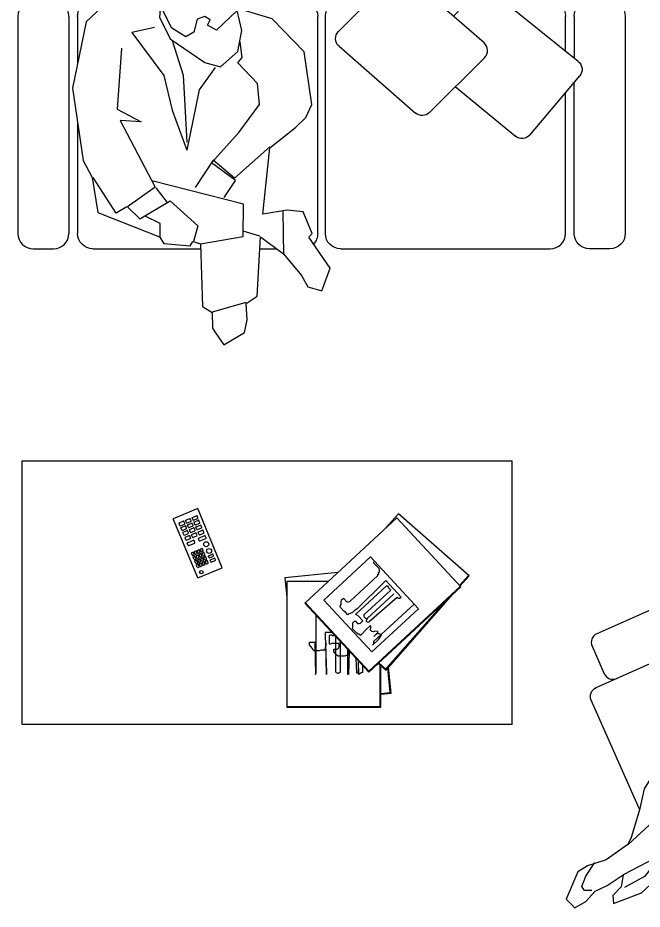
# Model space of a CAD drawing. Header units: millimetres. Extents: x 105 to 1807, y -268 to 915.
# Drawn here: x 991.284 to 992.774, y 435.963 to 438.091 of the extents above; entities that cross this region are included whole.
import ezdxf

# ---------------------------------------------------------------- set-up
doc = ezdxf.new("R2010")
doc.units = ezdxf.units.MM
doc.layers.add('AUXILIAR', color=3, linetype='Continuous')
doc.layers.add('MUEBLES', color=12, linetype='Continuous')

# ---------------------------------------------------------------- blocks, each defined once
blk = doc.blocks.new('mesa centyro')
at = {"layer": 'MUEBLES'}
for p, q in [((1169.8276, 526.5993), (1170.9976, 526.5993)), ((1169.8276, 526.5993), (1169.8276, 525.9693)), ((1170.9976, 526.5993), (1170.9976, 525.9693)), ((1170.366, 526.5576), (1170.1414, 526.5576)), ((1170.1414, 526.5576), (1170.1414, 526.4581)), ((1170.366, 526.5558), (1170.1432, 526.5558)), ((1170.1432, 526.5558), (1170.1432, 526.4565)), ((1170.3659, 526.2578), (1170.366, 526.5576)), ((1170.1414, 526.5266), (1170.1168, 526.5241)), ((1170.1168, 526.5241), (1170.1231, 526.4624)), ((1170.1414, 526.5248), (1170.1187, 526.5224)), ((1170.1187, 526.5224), (1170.1247, 526.4643)), ((1170.1703, 526.4738), (1169.9503, 526.2702)), ((1170.1702, 526.4713), (1169.9515, 526.2688)), ((1170.3215, 526.3078), (1170.1702, 526.4713)), ((1170.3228, 526.309), (1170.1703, 526.4738)), ((1170.185, 526.4579), (1170.1853, 526.4749)), ((1170.1853, 526.4749), (1170.1897, 526.4763)), ((1170.1897, 526.4763), (1170.194, 526.4792)), ((1170.194, 526.4792), (1170.1947, 526.4475)), ((1170.1955, 526.4466), (1170.1955, 526.4763)), ((1170.1955, 526.4763), (1170.1984, 526.4763)), ((1170.1984, 526.4763), (1170.2004, 526.4412)), ((1170.2166, 526.4238), (1170.2187, 526.4792)), ((1170.2187, 526.4792), (1170.2202, 526.4792)), ((1170.2202, 526.4792), (1170.2202, 526.4199)), ((1170.239, 526.4749), (1170.2376, 526.4734)), ((1170.2376, 526.4734), (1170.2376, 526.4011)), ((1170.2405, 526.4749), (1170.239, 526.4749)), ((1170.2434, 526.4763), (1170.2405, 526.4749)), ((1170.2448, 526.4763), (1170.2434, 526.4763)), ((1170.2477, 526.4749), (1170.2448, 526.4763)), ((1170.2492, 526.4734), (1170.2477, 526.4749)), ((1170.2492, 526.3863), (1170.2492, 526.4734)), ((1170.271, 526.4749), (1170.271, 526.4792)), ((1170.271, 526.4792), (1170.2724, 526.4042)), ((1170.2738, 526.3862), (1170.271, 526.4749)), ((1170.2971, 526.4792), (1170.2956, 526.4749)), ((1170.2956, 526.4749), (1170.2956, 526.3384)), ((1170.2985, 526.4013), (1170.2971, 526.4792)), ((1170.1289, 526.4691), (1169.9691, 526.2875)), ((1170.1291, 526.4666), (1169.982, 526.2995)), ((1170.1475, 526.4527), (1170.1289, 526.4691)), ((1170.1462, 526.4515), (1170.1291, 526.4666)), ((1170.2187, 526.4288), (1170.2187, 526.4332)), ((1170.2187, 526.4332), (1170.2202, 526.4332)), ((1170.2195, 526.4206), (1170.2187, 526.4288)), ((1170.2202, 526.4332), (1170.2289, 526.4361)), ((1170.2289, 526.4361), (1170.2434, 526.4361)), ((1170.2434, 526.4361), (1170.2463, 526.4332)), ((1170.2463, 526.4332), (1170.2492, 526.4303)), ((1170.2492, 526.4303), (1170.2521, 526.4274)), ((1170.163, 526.4257), (1170.0515, 526.3225)), ((1170.1609, 526.4092), (1170.146, 526.3954)), ((1170.1587, 526.4051), (1170.1598, 526.4082)), ((1170.1598, 526.4082), (1170.1609, 526.4092)), ((1170.2775, 526.3021), (1170.163, 526.4257)), ((1170.2419, 526.4158), (1170.2405, 526.4129)), ((1170.2405, 526.4129), (1170.2405, 526.4057)), ((1170.2448, 526.4187), (1170.2419, 526.4158)), ((1170.2535, 526.4187), (1170.2448, 526.4187)), ((1170.2521, 526.4274), (1170.2535, 526.4245)), ((1170.2535, 526.4245), (1170.2535, 526.4187)), ((1170.2579, 526.4057), (1170.2623, 526.4071)), ((1170.2623, 526.4071), (1170.2637, 526.4071)), ((1170.2637, 526.4071), (1170.2637, 526.3862)), ((1170.2724, 526.41), (1170.2739, 526.4158)), ((1170.2724, 526.4042), (1170.2724, 526.41)), ((1170.2739, 526.4158), (1170.2753, 526.4187)), ((1170.2753, 526.4187), (1170.2753, 526.4216)), ((1170.2753, 526.4216), (1170.284, 526.4216)), ((1170.284, 526.4216), (1170.2884, 526.423)), ((1170.2884, 526.423), (1170.3, 526.423)), ((1170.3, 526.423), (1170.3029, 526.4216)), ((1170.3029, 526.4216), (1170.3043, 526.4172)), ((1170.3043, 526.4172), (1170.3087, 526.4129)), ((1170.3087, 526.4129), (1170.3116, 526.4085)), ((1170.3116, 526.4085), (1170.3116, 526.4027)), ((1170.0617, 526.3114), (1170.1585, 526.401)), ((1170.1427, 526.3904), (1170.1394, 526.3854)), ((1170.146, 526.3954), (1170.1427, 526.3904)), ((1170.158, 526.3887), (1170.1474, 526.3789)), ((1170.1538, 526.3848), (1170.158, 526.3887)), ((1170.1585, 526.401), (1170.1587, 526.4051)), ((1170.1866, 526.3835), (1170.1898, 526.3865)), ((1170.1898, 526.3865), (1170.1907, 526.3854)), ((1170.2405, 526.4057), (1170.2579, 526.4057)), ((1170.2564, 526.3863), (1170.2492, 526.3863)), ((1170.2593, 526.3848), (1170.2564, 526.3863)), ((1170.2637, 526.3862), (1170.2622, 526.3848)), ((1170.2738, 526.379), (1170.2738, 526.3862)), ((1170.3116, 526.4027), (1170.2985, 526.4027)), ((1170.2985, 526.4027), (1170.2985, 526.4013)), ((1170.1394, 526.3854), (1170.1434, 526.3831)), ((1170.1434, 526.3831), (1170.1485, 526.3819)), ((1170.1474, 526.3789), (1170.1494, 526.3768)), ((1170.1485, 526.3819), (1170.1538, 526.3848)), ((1170.1494, 526.3768), (1170.1555, 526.3765)), ((1170.1555, 526.3765), (1170.1586, 526.3774)), ((1170.1586, 526.3774), (1170.1627, 526.3773)), ((1170.1627, 526.3773), (1170.1667, 526.373)), ((1170.1654, 526.3679), (1170.1653, 526.3638)), ((1170.1655, 526.37), (1170.1654, 526.3679)), ((1170.1667, 526.373), (1170.1655, 526.37)), ((1170.1663, 526.3628), (1170.1769, 526.3726)), ((1170.1769, 526.3726), (1170.1866, 526.3835)), ((1170.1907, 526.3854), (1170.1988, 526.381)), ((1170.1988, 526.381), (1170.2086, 526.3703)), ((1170.2085, 526.3662), (1170.2083, 526.3621)), ((1170.2086, 526.3703), (1170.2085, 526.3662)), ((1170.258, 526.379), (1170.2738, 526.379)), ((1170.2622, 526.3848), (1170.2593, 526.3848)), ((1170.169, 526.3534), (1170.102, 526.2953)), ((1170.1739, 526.346), (1170.1099, 526.2868)), ((1170.1099, 526.2868), (1170.1739, 526.346)), ((1170.1653, 526.3638), (1170.1663, 526.3628)), ((1170.1701, 526.3544), (1170.169, 526.3534)), ((1170.1742, 526.3542), (1170.1701, 526.3544)), ((1170.1739, 526.346), (1170.1761, 526.3501)), ((1170.1759, 526.346), (1170.1739, 526.346)), ((1170.1761, 526.3521), (1170.1742, 526.3542)), ((1170.1769, 526.3449), (1170.1759, 526.346)), ((1170.1761, 526.3501), (1170.1761, 526.3521)), ((1170.1799, 526.3437), (1170.1769, 526.3449)), ((1170.1809, 526.3427), (1170.1799, 526.3437)), ((1170.1897, 526.3567), (1170.1843, 526.3518)), ((1170.1843, 526.3518), (1170.1962, 526.339)), ((1170.1928, 526.3576), (1170.1897, 526.3567)), ((1170.1969, 526.3575), (1170.1928, 526.3576)), ((1170.2028, 526.3511), (1170.1969, 526.3575)), ((1170.207, 526.355), (1170.2028, 526.3511)), ((1170.2082, 526.358), (1170.207, 526.355)), ((1170.2083, 526.3621), (1170.2082, 526.358)), ((1170.0515, 526.3225), (1170.1659, 526.1989)), ((1170.1178, 526.2783), (1170.1817, 526.3375)), ((1170.2012, 526.3357), (1170.1276, 526.2677)), ((1170.1345, 526.2602), (1170.1976, 526.3225)), ((1170.1818, 526.3396), (1170.1809, 526.3427)), ((1170.1817, 526.3375), (1170.1818, 526.3396)), ((1170.1962, 526.339), (1170.2002, 526.3368)), ((1170.1976, 526.3225), (1170.2008, 526.3255)), ((1170.2002, 526.3368), (1170.2012, 526.3357)), ((1170.2008, 526.3255), (1170.205, 526.3274)), ((1170.205, 526.3274), (1170.2092, 526.3313)), ((1170.2092, 526.3313), (1170.2144, 526.3342)), ((1170.2144, 526.3342), (1170.2176, 526.3351)), ((1170.2176, 526.3351), (1170.2197, 526.3371)), ((1170.2197, 526.3371), (1170.2256, 526.3307)), ((1170.2256, 526.3307), (1170.2296, 526.3285)), ((1170.2296, 526.3285), (1170.2375, 526.3199)), ((1170.1029, 526.1054), (1170.3228, 526.309)), ((1170.2143, 526.3044), (1170.1483, 526.2433)), ((1170.1659, 526.1989), (1170.2775, 526.3021)), ((1170.2185, 526.3063), (1170.2143, 526.3044)), ((1170.2206, 526.3062), (1170.2185, 526.3063)), ((1170.2216, 526.3072), (1170.2206, 526.3062)), ((1170.2305, 526.2976), (1170.2216, 526.3072)), ((1170.2348, 526.3016), (1170.2305, 526.2976)), ((1170.236, 526.3067), (1170.2348, 526.3016)), ((1170.2362, 526.3128), (1170.236, 526.3067)), ((1170.2384, 526.3168), (1170.2362, 526.3128)), ((1170.2375, 526.3199), (1170.2384, 526.3168)), ((1170.0959, 526.2976), (1170.0927, 526.2947)), ((1170.0927, 526.2947), (1170.1292, 526.2553)), ((1170.098, 526.2976), (1170.0959, 526.2976)), ((1170.1, 526.2975), (1170.098, 526.2976)), ((1170.102, 526.2953), (1170.1, 526.2975)), ((1170.3707, 526.2487), (1170.366, 526.2948)), ((1169.9521, 526.2682), (1169.9308, 526.2441)), ((1169.9533, 526.2669), (1169.9322, 526.2429)), ((1169.9503, 526.2702), (1170.1029, 526.1054)), ((1170.1227, 526.273), (1170.1178, 526.2783)), ((1170.1236, 526.2699), (1170.1227, 526.273)), ((1170.1256, 526.2677), (1170.1236, 526.2699)), ((1170.1276, 526.2677), (1170.1256, 526.2677)), ((1170.1292, 526.2553), (1170.1345, 526.2602)), ((1170.2676, 526.2578), (1170.3659, 526.2578)), ((1169.9308, 526.2441), (1170.0994, 526.0957)), ((1170.1482, 526.2412), (1170.146, 526.2392)), ((1170.146, 526.2392), (1170.147, 526.2382)), ((1170.147, 526.2382), (1170.147, 526.2361)), ((1170.1483, 526.2433), (1170.1482, 526.2412)), ((1170.2437, 526.2357), (1170.3707, 526.2487)), ((1170.5779, 526.249), (1170.5197, 526.2249)), ((1170.5779, 526.249), (1170.6365, 526.1077)), ((1170.1448, 526.2341), (1170.1447, 526.2321)), ((1170.1447, 526.2321), (1170.1447, 526.23)), ((1170.1447, 526.23), (1170.1456, 526.2269)), ((1170.147, 526.2361), (1170.1448, 526.2341)), ((1170.1456, 526.2269), (1170.1584, 526.2131)), ((1170.5197, 526.2249), (1170.5782, 526.0836)), ((1170.5567, 526.2156), (1170.5536, 526.2144)), ((1170.5602, 526.2161), (1170.5624, 526.211)), ((1170.5638, 526.2186), (1170.5607, 526.2173)), ((1170.565, 526.2181), (1170.5671, 526.2129)), ((1170.5673, 526.2191), (1170.5695, 526.2139)), ((1170.5709, 526.2215), (1170.5678, 526.2203)), ((1170.5721, 526.221), (1170.5742, 526.2159)), ((1170.5745, 526.222), (1170.5766, 526.2169)), ((1170.578, 526.2245), (1170.5749, 526.2232)), ((1170.5808, 526.2177), (1170.5778, 526.2164)), ((1170.5792, 526.224), (1170.5813, 526.2188)), ((1170.1573, 526.2101), (1170.1566, 526.209)), ((1170.1584, 526.2131), (1170.1573, 526.2101)), ((1170.5362, 526.2062), (1170.5376, 526.2027)), ((1170.5459, 526.2112), (1170.5366, 526.2073)), ((1170.5481, 526.206), (1170.5388, 526.2022)), ((1170.5403, 526.1963), (1170.5417, 526.1927)), ((1170.55, 526.2013), (1170.5407, 526.1974)), ((1170.5522, 526.1961), (1170.5429, 526.1923)), ((1170.5471, 526.2107), (1170.5486, 526.2072)), ((1170.5512, 526.2008), (1170.5527, 526.1973)), ((1170.5531, 526.2132), (1170.5553, 526.208)), ((1170.5595, 526.2088), (1170.5564, 526.2076)), ((1170.5571, 526.2036), (1170.5592, 526.1985)), ((1170.5606, 526.2061), (1170.5576, 526.2048)), ((1170.5578, 526.2151), (1170.56, 526.21)), ((1170.5634, 526.1993), (1170.5604, 526.198)), ((1170.561, 526.1941), (1170.5632, 526.189)), ((1170.5646, 526.1965), (1170.5615, 526.1953)), ((1170.5618, 526.2056), (1170.5639, 526.2005)), ((1170.5666, 526.2118), (1170.5635, 526.2105)), ((1170.5642, 526.2066), (1170.5663, 526.2014)), ((1170.5677, 526.209), (1170.5647, 526.2078)), ((1170.5658, 526.1961), (1170.5679, 526.1909)), ((1170.5706, 526.2022), (1170.5675, 526.201)), ((1170.5681, 526.1971), (1170.5703, 526.1919)), ((1170.5717, 526.1995), (1170.5686, 526.1982)), ((1170.5689, 526.2085), (1170.571, 526.2034)), ((1170.5737, 526.2147), (1170.5707, 526.2134)), ((1170.5713, 526.2095), (1170.5734, 526.2044)), ((1170.5748, 526.212), (1170.5718, 526.2107)), ((1170.5729, 526.199), (1170.575, 526.1939)), ((1170.5777, 526.2052), (1170.5746, 526.2039)), ((1170.5752, 526.2), (1170.5774, 526.1949)), ((1170.5788, 526.2024), (1170.5757, 526.2012)), ((1170.576, 526.2115), (1170.5781, 526.2063)), ((1170.5784, 526.2125), (1170.5805, 526.2073)), ((1170.5816, 526.1956), (1170.5786, 526.1944)), ((1170.5819, 526.2149), (1170.5789, 526.2137)), ((1170.58, 526.2019), (1170.5821, 526.1968)), ((1170.5848, 526.2081), (1170.5817, 526.2068)), ((1170.5824, 526.2029), (1170.5845, 526.1978)), ((1170.5859, 526.2054), (1170.5828, 526.2041)), ((1170.5831, 526.2144), (1170.5853, 526.2093)), ((1170.5887, 526.1986), (1170.5857, 526.1973)), ((1170.59, 526.1956), (1170.5869, 526.1943)), ((1170.5871, 526.2049), (1170.5892, 526.1998)), ((1170.5911, 526.1951), (1170.5933, 526.1899)), ((1170.5674, 526.1897), (1170.5643, 526.1885)), ((1170.5651, 526.1843), (1170.5672, 526.1791)), ((1170.5686, 526.1867), (1170.5656, 526.1855)), ((1170.5715, 526.1799), (1170.5684, 526.1787)), ((1170.5698, 526.1862), (1170.572, 526.1811)), ((1170.5745, 526.1927), (1170.5714, 526.1914)), ((1170.5722, 526.1872), (1170.5743, 526.1821)), ((1170.5758, 526.1897), (1170.5727, 526.1884)), ((1170.5786, 526.1829), (1170.5755, 526.1816)), ((1170.5769, 526.1892), (1170.5791, 526.184)), ((1170.5793, 526.1902), (1170.5814, 526.185)), ((1170.5829, 526.1926), (1170.5798, 526.1913)), ((1170.5857, 526.1858), (1170.5826, 526.1845)), ((1170.584, 526.1921), (1170.5862, 526.187)), ((1170.5864, 526.1931), (1170.5886, 526.188)), ((1170.5928, 526.1887), (1170.5897, 526.1875)), ((1170.5581, 526.1535), (1170.5602, 526.1483)), ((1170.5735, 526.1608), (1170.5586, 526.1546)), ((1170.5763, 526.154), (1170.5614, 526.1478)), ((1170.5747, 526.1603), (1170.5768, 526.1552)), ((1170.5896, 526.1525), (1170.5801, 526.1485)), ((1170.585, 526.1646), (1170.5871, 526.1595)), ((1170.5998, 526.1717), (1170.5855, 526.1658)), ((1170.6027, 526.1649), (1170.5883, 526.159)), ((1170.5908, 526.152), (1170.5929, 526.1469)), ((1170.5951, 526.1538), (1170.5972, 526.1486)), ((1170.6051, 526.1589), (1170.5956, 526.155)), ((1170.608, 526.1521), (1170.5984, 526.1481)), ((1170.601, 526.1713), (1170.6031, 526.1661)), ((1170.6063, 526.1584), (1170.6085, 526.1533)), ((1170.0994, 526.0957), (1170.13, 526.1305)), ((1170.5634, 526.1406), (1170.5655, 526.1355)), ((1170.574, 526.146), (1170.5639, 526.1418)), ((1170.5768, 526.1392), (1170.5667, 526.135)), ((1170.5791, 526.1337), (1170.569, 526.1295)), ((1170.5752, 526.1455), (1170.5773, 526.1404)), ((1170.5796, 526.1473), (1170.5817, 526.1422)), ((1170.5803, 526.1332), (1170.5824, 526.1281)), ((1170.5924, 526.1457), (1170.5829, 526.1417)), ((1170.5847, 526.135), (1170.5868, 526.1299)), ((1170.5947, 526.1402), (1170.5852, 526.1362)), ((1170.5975, 526.1334), (1170.588, 526.1294)), ((1170.5959, 526.1397), (1170.598, 526.1345)), ((1170.6002, 526.1415), (1170.6023, 526.1363)), ((1170.6102, 526.1466), (1170.6007, 526.1427)), ((1170.6131, 526.1398), (1170.6035, 526.1358)), ((1170.6049, 526.1302), (1170.607, 526.1251)), ((1170.6149, 526.1354), (1170.6053, 526.1314)), ((1170.6114, 526.1461), (1170.6135, 526.141)), ((1170.6161, 526.1349), (1170.6182, 526.1298)), ((1170.5685, 526.1283), (1170.5706, 526.1232)), ((1170.5819, 526.1269), (1170.5718, 526.1227)), ((1170.5731, 526.1171), (1170.5753, 526.112)), ((1170.5837, 526.1225), (1170.5736, 526.1183)), ((1170.5866, 526.1157), (1170.5764, 526.1115)), ((1170.5883, 526.1115), (1170.5782, 526.1073)), ((1170.5849, 526.122), (1170.587, 526.1168)), ((1170.5893, 526.1238), (1170.5915, 526.1187)), ((1170.5895, 526.111), (1170.5916, 526.1059)), ((1170.5994, 526.129), (1170.5898, 526.125)), ((1170.6022, 526.1221), (1170.5926, 526.1182)), ((1170.5939, 526.1128), (1170.596, 526.1077)), ((1170.6039, 526.118), (1170.5944, 526.114)), ((1170.6067, 526.1112), (1170.5972, 526.1072)), ((1170.6005, 526.1285), (1170.6027, 526.1233)), ((1170.6051, 526.1175), (1170.6072, 526.1123)), ((1170.6177, 526.1286), (1170.6082, 526.1246)), ((1170.6094, 526.1193), (1170.6115, 526.1141)), ((1170.6194, 526.1244), (1170.6099, 526.1204)), ((1170.6223, 526.1176), (1170.6127, 526.1136)), ((1170.6206, 526.1239), (1170.6228, 526.1188)), ((1170.5777, 526.1061), (1170.5798, 526.101)), ((1170.5782, 526.0836), (1170.6365, 526.1077)), ((1170.5911, 526.1047), (1170.581, 526.1005)), ((1170.9976, 525.9693), (1169.8276, 525.9693))]:
    blk.add_line(p, q, dxfattribs=at)
for centre, radius in [((1170.5698, 526.2351), 0.00416), ((1170.5511, 526.1847), 0.00598), ((1170.5578, 526.1685), 0.00598)]:
    blk.add_circle(centre, radius, dxfattribs=at)
for centre, start, end in [((1170.557, 526.2148), 22.4999, 112.4999), ((1170.5611, 526.2165), 112.4999, 202.4999), ((1170.5641, 526.2177), 22.4999, 112.4999), ((1170.5682, 526.2194), 112.4999, 202.4999), ((1170.5712, 526.2207), 22.4999, 112.4999), ((1170.5734, 526.2155), 292.4999, 22.4999), ((1170.5753, 526.2224), 112.4999, 202.4999), ((1170.5774, 526.2172), 202.4999, 292.4999), ((1170.5783, 526.2236), 22.4999, 112.4999), ((1170.5805, 526.2185), 292.4999, 22.4999), ((1170.537, 526.2065), 112.4999, 202.4999), ((1170.5384, 526.203), 202.4999, 292.4999), ((1170.5411, 526.1966), 112.4999, 202.4999), ((1170.5463, 526.2103), 22.4999, 112.4999), ((1170.5477, 526.2068), 292.4999, 22.4999), ((1170.5504, 526.2004), 22.4999, 112.4999), ((1170.5518, 526.1969), 292.4999, 22.4999), ((1170.554, 526.2135), 112.4999, 202.4999), ((1170.5561, 526.2084), 202.4999, 292.4999), ((1170.5579, 526.204), 112.4999, 202.4999), ((1170.56, 526.1988), 202.4999, 292.4999), ((1170.5591, 526.2097), 292.4999, 22.4999), ((1170.561, 526.2053), 22.4999, 112.4999), ((1170.5619, 526.1945), 112.4999, 202.4999), ((1170.5632, 526.2113), 202.4999, 292.4999), ((1170.5631, 526.2001), 292.4999, 22.4999), ((1170.565, 526.2069), 112.4999, 202.4999), ((1170.5649, 526.1957), 22.4999, 112.4999), ((1170.5672, 526.2018), 202.4999, 292.4999), ((1170.5663, 526.2126), 292.4999, 22.4999), ((1170.5681, 526.2082), 22.4999, 112.4999), ((1170.569, 526.1974), 112.4999, 202.4999), ((1170.5703, 526.2143), 202.4999, 292.4999), ((1170.5702, 526.2031), 292.4999, 22.4999), ((1170.5721, 526.2099), 112.4999, 202.4999), ((1170.572, 526.1987), 22.4999, 112.4999), ((1170.5743, 526.2047), 202.4999, 292.4999), ((1170.5752, 526.2111), 22.4999, 112.4999), ((1170.5761, 526.2003), 112.4999, 202.4999), ((1170.5782, 526.1952), 202.4999, 292.4999), ((1170.5773, 526.206), 292.4999, 22.4999), ((1170.5792, 526.2128), 112.4999, 202.4999), ((1170.5791, 526.2016), 22.4999, 112.4999), ((1170.5814, 526.2077), 202.4999, 292.4999), ((1170.5813, 526.1965), 292.4999, 22.4999), ((1170.5823, 526.2141), 22.4999, 112.4999), ((1170.5832, 526.2033), 112.4999, 202.4999), ((1170.5853, 526.1981), 202.4999, 292.4999), ((1170.5844, 526.2089), 292.4999, 22.4999), ((1170.5862, 526.2045), 22.4999, 112.4999), ((1170.5873, 526.1935), 112.4999, 202.4999), ((1170.5884, 526.1994), 292.4999, 22.4999), ((1170.5903, 526.1947), 22.4999, 112.4999), ((1170.5425, 526.1931), 202.4999, 292.4999), ((1170.564, 526.1893), 202.4999, 292.4999), ((1170.5659, 526.1846), 112.4999, 202.4999), ((1170.5681, 526.1795), 202.4999, 292.4999), ((1170.5671, 526.1906), 292.4999, 22.4999), ((1170.569, 526.1859), 22.4999, 112.4999), ((1170.5711, 526.1923), 202.4999, 292.4999), ((1170.5711, 526.1807), 292.4999, 22.4999), ((1170.573, 526.1876), 112.4999, 202.4999), ((1170.5752, 526.1824), 202.4999, 292.4999), ((1170.5742, 526.1935), 292.4999, 22.4999), ((1170.5761, 526.1888), 22.4999, 112.4999), ((1170.5782, 526.1837), 292.4999, 22.4999), ((1170.5802, 526.1905), 112.4999, 202.4999), ((1170.5823, 526.1854), 202.4999, 292.4999), ((1170.5832, 526.1918), 22.4999, 112.4999), ((1170.5853, 526.1866), 292.4999, 22.4999), ((1170.5894, 526.1883), 202.4999, 292.4999), ((1170.5924, 526.1896), 292.4999, 22.4999), ((1170.5589, 526.1538), 112.4999, 202.4999), ((1170.5738, 526.16), 22.4999, 112.4999), ((1170.576, 526.1549), 292.4999, 22.4999), ((1170.5858, 526.165), 112.4999, 202.4999), ((1170.5879, 526.1598), 202.4999, 292.4999), ((1170.59, 526.1516), 22.4999, 112.4999), ((1170.5959, 526.1541), 112.4999, 202.4999), ((1170.6002, 526.1709), 22.4999, 112.4999), ((1170.6023, 526.1658), 292.4999, 22.4999), ((1170.6055, 526.1581), 22.4999, 112.4999), ((1170.6076, 526.1529), 292.4999, 22.4999), ((1170.561, 526.1487), 202.4999, 292.4999), ((1170.5642, 526.141), 112.4999, 202.4999), ((1170.5663, 526.1358), 202.4999, 292.4999), ((1170.5743, 526.1452), 22.4999, 112.4999), ((1170.5765, 526.14), 292.4999, 22.4999), ((1170.5794, 526.1329), 22.4999, 112.4999), ((1170.5804, 526.1477), 112.4999, 202.4999), ((1170.5825, 526.1425), 202.4999, 292.4999), ((1170.5855, 526.1354), 112.4999, 202.4999), ((1170.5921, 526.1465), 292.4999, 22.4999), ((1170.5951, 526.1393), 22.4999, 112.4999), ((1170.5981, 526.149), 202.4999, 292.4999), ((1170.5972, 526.1342), 292.4999, 22.4999), ((1170.601, 526.1418), 112.4999, 202.4999), ((1170.6032, 526.1367), 202.4999, 292.4999), ((1170.6057, 526.1306), 112.4999, 202.4999), ((1170.6106, 526.1458), 22.4999, 112.4999), ((1170.6127, 526.1406), 292.4999, 22.4999), ((1170.6152, 526.1345), 22.4999, 112.4999), ((1170.5693, 526.1287), 112.4999, 202.4999), ((1170.5714, 526.1235), 202.4999, 292.4999), ((1170.574, 526.1175), 112.4999, 202.4999), ((1170.5761, 526.1123), 202.4999, 292.4999), ((1170.5816, 526.1277), 292.4999, 22.4999), ((1170.5841, 526.1216), 22.4999, 112.4999), ((1170.5862, 526.1165), 292.4999, 22.4999), ((1170.5876, 526.1302), 202.4999, 292.4999), ((1170.5886, 526.1107), 22.4999, 112.4999), ((1170.5902, 526.1242), 112.4999, 202.4999), ((1170.5923, 526.119), 202.4999, 292.4999), ((1170.5947, 526.1132), 112.4999, 202.4999), ((1170.5997, 526.1281), 22.4999, 112.4999), ((1170.6018, 526.123), 292.4999, 22.4999), ((1170.6043, 526.1171), 22.4999, 112.4999), ((1170.6064, 526.112), 292.4999, 22.4999), ((1170.6078, 526.1255), 202.4999, 292.4999), ((1170.6102, 526.1196), 112.4999, 202.4999), ((1170.6124, 526.1145), 202.4999, 292.4999), ((1170.6174, 526.1294), 292.4999, 22.4999), ((1170.6198, 526.1236), 22.4999, 112.4999), ((1170.6219, 526.1184), 292.4999, 22.4999), ((1170.5785, 526.1065), 112.4999, 202.4999), ((1170.5806, 526.1013), 202.4999, 292.4999), ((1170.5908, 526.1055), 292.4999, 22.4999), ((1170.5968, 526.108), 202.4999, 292.4999)]:
    blk.add_arc(centre, 0.0009, start, end, dxfattribs=at)
blk = doc.blocks.new('SOFA CON HOMBRE')
at = {"layer": 'AUXILIAR'}
for p, q in [((173.6173, 137.5015), (173.445, 137.4759)), ((173.7759, 137.4686), (173.6173, 137.5015)), ((173.445, 137.4759), (173.4037, 137.4545)), ((173.3193, 137.3969), (173.4038, 137.4524)), ((173.4037, 137.4545), (173.3207, 137.4407)), ((173.8246, 137.4173), (173.7759, 137.4686)), ((173.3207, 137.4407), (173.2627, 137.294)), ((173.3343, 137.3722), (173.3193, 137.3969)), ((173.54, 137.3879), (173.3811, 137.3042)), ((173.567, 137.3946), (173.5366, 137.3379)), ((173.5366, 137.3379), (173.54, 137.3879)), ((173.7128, 137.3844), (173.567, 137.3946)), ((173.3343, 137.3701), (173.3056, 137.3405)), ((173.3811, 137.3042), (173.3343, 137.3701)), ((173.7506, 137.36), (173.6478, 137.2834)), ((173.7618, 137.306), (173.7506, 137.36)), ((173.2939, 137.2924), (173.3121, 137.3281)), ((173.3056, 137.3405), (173.3484, 137.2683)), ((173.3407, 137.0933), (173.3959, 137.312)), ((173.3441, 137.2745), (173.3791, 137.3021)), ((173.2462, 137.2833), (173.241, 137.2208)), ((173.2627, 137.294), (173.2462, 137.2833)), ((173.2606, 137.2919), (173.2939, 137.2924)), ((173.6478, 137.2834), (173.5649, 137.2634)), ((173.787, 137.2939), (173.7354, 137.2681)), ((173.7604, 137.2643), (173.7976, 137.2837)), ((173.8245, 137.2903), (173.787, 137.2939)), ((173.7976, 137.2837), (173.8245, 137.2903)), ((173.8811, 137.2662), (173.8349, 137.2884)), ((173.3484, 137.2683), (173.2884, 137.2023)), ((173.5649, 137.2634), (173.4697, 137.2285)), ((173.7313, 137.2639), (173.6485, 137.2376)), ((173.7354, 137.2681), (173.6784, 137.186)), ((173.7401, 137.2307), (173.7604, 137.2643)), ((173.9214, 137.2169), (173.8811, 137.2662)), ((173.6485, 137.2376), (173.4884, 137.2288)), ((173.241, 137.2208), (173.2514, 137.2147)), ((173.2514, 137.2147), (173.2455, 137.1959)), ((173.6137, 137.1996), (173.4697, 137.2285)), ((173.7508, 137.2121), (173.7401, 137.2307)), ((173.9036, 137.1542), (173.9214, 137.2169)), ((173.2455, 137.1959), (173.0958, 137.1914)), ((173.2455, 137.1959), (173.2632, 137.0941)), ((173.2884, 137.2023), (173.2515, 137.2126)), ((173.4457, 137.1657), (173.3805, 137.2084)), ((173.6663, 137.1608), (173.6137, 137.1996)), ((173.7822, 137.2043), (173.7508, 137.2121)), ((173.7887, 137.1857), (173.7822, 137.2043)), ((173.0958, 137.1914), (173.0816, 137.1683)), ((173.6784, 137.186), (173.6686, 137.1484)), ((173.7558, 137.1581), (173.768, 137.1791)), ((173.768, 137.1791), (173.7806, 137.173)), ((173.7806, 137.173), (173.7887, 137.1857)), ((173.0333, 137.1605), (173.0046, 137.1407)), ((173.0441, 137.1677), (173.0333, 137.1605)), ((173.0816, 137.1683), (173.0441, 137.1677)), ((173.1057, 137.0875), (173.0815, 137.1704)), ((173.3966, 137.1129), (173.4394, 137.1698)), ((173.4028, 137.1151), (173.4457, 137.1657)), ((173.4394, 137.1698), (173.5112, 137.1043)), ((173.8024, 137.1088), (173.7558, 137.1581)), ((173.8606, 137.1098), (173.9036, 137.1542)), ((173.0046, 137.1407), (173.0344, 137.0909)), ((173.3567, 137.1393), (173.3966, 137.1129)), ((173.6686, 137.1484), (173.7046, 137.1073)), ((173.477, 137.0309), (173.4028, 137.1151)), ((173.7547, 137.0977), (173.8024, 137.1088)), ((173.8066, 137.1047), (173.8606, 137.1098)), ((173.0344, 137.0909), (173.0642, 137.0847)), ((173.0642, 137.0847), (173.1036, 137.0874)), ((173.1036, 137.0874), (173.1207, 137.0606)), ((173.2632, 137.0941), (173.3407, 137.0933)), ((173.2644, 137.0546), (173.2762, 137.0943)), ((173.5112, 137.1043), (173.5785, 137.0554)), ((173.6284, 137.0603), (173.6776, 137.1069)), ((173.6776, 137.1069), (173.6902, 137.0967)), ((173.6902, 137.0967), (173.7276, 137.1014)), ((173.7046, 137.1073), (173.7547, 137.0977)), ((173.7829, 137.0253), (173.8066, 137.1047)), ((173.1207, 137.0606), (173.2623, 137.0525)), ((173.2623, 137.0525), (173.2216, 136.9977)), ((173.3165, 137.0471), (173.4749, 137.0308)), ((173.3257, 136.9889), (173.3165, 137.0471)), ((173.5785, 137.0554), (173.6284, 137.0603)), ((173.4749, 137.0308), (173.5236, 136.969)), ((173.7042, 136.9488), (173.7829, 137.0253)), ((173.2216, 136.9977), (173.1702, 136.9552)), ((173.3235, 136.9993), (173.2195, 136.9977)), ((173.3222, 136.9514), (173.3257, 136.9889)), ((173.5236, 136.969), (173.547, 136.9445)), ((173.1434, 136.9402), (173.1335, 136.9068)), ((173.1702, 136.9552), (173.1434, 136.9402)), ((173.1879, 136.8868), (173.262, 136.9379)), ((173.262, 136.9379), (173.2705, 136.9297)), ((173.2705, 136.9297), (173.3222, 136.9514)), ((173.547, 136.9445), (173.5784, 136.9304)), ((173.5784, 136.9304), (173.7042, 136.9488)), ((173.1335, 136.9068), (173.1879, 136.8868))]:
    blk.add_line(p, q, dxfattribs=at)
at = {"layer": 'MUEBLES', "ltscale": 5}
for p, q in [((173.7887, 137.632), (173.2705, 137.632)), ((173.9289, 137.632), (173.8801, 137.632)), ((173.234, 137.5954), (173.234, 137.5466)), ((173.8253, 137.5466), (173.8253, 137.5954)), ((173.8436, 137.2843), (173.8436, 137.5954)), ((173.9655, 136.2189), (173.9655, 137.5954)), ((173.7887, 137.51), (173.2705, 137.51)), ((173.535, 137.4893), (173.2705, 137.4893)), ((173.7887, 137.4893), (173.6762, 137.4893)), ((173.234, 137.4527), (173.234, 137.1955)), ((173.8253, 137.2959), (173.8253, 137.4527)), ((173.8436, 136.7764), (173.8436, 137.1082)), ((173.8253, 136.9529), (173.8253, 137.1065)), ((173.234, 137.0541), (173.234, 137.0143)), ((173.2705, 136.9163), (173.7887, 136.9163)), ((173.2705, 136.898), (173.7887, 136.898)), ((173.234, 136.8614), (173.234, 136.3615)), ((173.7173, 136.8655), (173.5579, 136.6831)), ((173.884, 136.736), (173.7529, 136.8668)), ((173.8253, 136.7946), (173.8253, 136.8614)), ((173.7256, 136.5194), (173.8852, 136.7027)), ((173.559, 136.6499), (173.69, 136.5182)), ((173.8436, 136.5401), (173.8436, 136.6549)), ((173.8253, 136.5577), (173.8253, 136.6339)), ((173.5023, 136.4442), (173.6205, 136.588)), ((173.8475, 136.5363), (173.7892, 136.5925)), ((173.6811, 136.2944), (173.8495, 136.5035)), ((173.8436, 136.2189), (173.8436, 136.496)), ((173.8253, 136.3615), (173.8253, 136.4733)), ((173.5055, 136.4101), (173.6464, 136.291)), ((173.2705, 136.325), (173.6062, 136.325)), ((173.7058, 136.325), (173.7887, 136.325)), ((173.2705, 136.3042), (173.6308, 136.3042)), ((173.7887, 136.3042), (173.6891, 136.3042)), ((173.234, 136.2189), (173.234, 136.2677)), ((173.8253, 136.2677), (173.8253, 136.2189)), ((173.7887, 136.1823), (173.2705, 136.1823)), ((173.9289, 136.1823), (173.8801, 136.1823))]:
    blk.add_line(p, q, dxfattribs=at)
at = {"layer": 'MUEBLES'}
for p, q in [((173.8244, 137.2966), (173.8246, 137.4173)), ((173.8349, 137.2884), (173.8244, 137.2966))]:
    blk.add_line(p, q, dxfattribs=at)
at = {"layer": 'MUEBLES', "ltscale": 5}
blk.add_arc((173.7072, 136.5355), 0.0244, 225.016, 318.8016, dxfattribs=at)
for centre, start_param, end_param in [((173.2705, 137.5954), -0.785398, 0.785398), ((173.7887, 137.5954), -2.356194, -0.785398), ((173.8801, 137.5954), -0.785398, 0.785398), ((173.9289, 137.5954), -2.356194, -0.785398), ((173.2705, 137.5466), 0.785398, 2.356194), ((173.7887, 137.5466), 2.356194, 3.926991), ((173.2705, 136.3615), 0.785398, 2.356194)]:
    blk.add_ellipse(centre, major_axis=(-0.0259, 0.0259), ratio=1, start_param=start_param, end_param=end_param, dxfattribs=at)
at = {"layer": 'MUEBLES', "ltscale": 5, "extrusion": (0, 0, -1)}
for centre, major_axis, start_param, end_param in [((173.2705, 137.4527), (-0.0259, -0.0259), 0.785398, 2.356194), ((173.7887, 137.4527), (-0.0259, -0.0259), 2.356194, 3.926991), ((173.7887, 136.9529), (-0.0259, -0.0259), -2.356194, -0.785398), ((173.2705, 136.9529), (-0.0259, -0.0259), -0.785398, -0.02395), ((173.2705, 136.8614), (-0.0259, -0.0259), 0.785398, 2.356194), ((173.7887, 136.8614), (-0.0259, -0.0259), 2.356194, 3.926991), ((173.7357, 136.8495), (-0.0172, 0.0172), -0.067461, 1.569361), ((173.8668, 136.7187), (-0.0172, 0.0172), 1.569361, 3.072391), ((173.5763, 136.667), (-0.0172, 0.0172), -1.568223, -0.067461), ((173.8306, 136.5188), (-0.0172, 0.0172), 1.552063, 3.034341), ((173.5212, 136.4288), (-0.0172, 0.0172), -1.654619, -0.097524), ((173.7887, 136.3615), (-0.0259, -0.0259), -2.356194, -0.785398), ((173.2705, 136.2677), (-0.0259, -0.0259), 0.785398, 2.356194), ((173.7887, 136.2677), (-0.0259, -0.0259), 2.356194, 3.926991), ((173.6621, 136.3097), (-0.0172, 0.0172), 3.034341, 4.628567), ((173.2705, 136.2189), (-0.0259, -0.0259), -0.785398, 0.785398), ((173.7887, 136.2189), (-0.0259, -0.0259), -2.356194, -0.785398), ((173.8801, 136.2189), (-0.0259, -0.0259), -0.785398, 0.785398), ((173.9289, 136.2189), (-0.0259, -0.0259), -2.356194, -0.785398)]:
    blk.add_ellipse(centre, major_axis=major_axis, ratio=1, start_param=start_param, end_param=end_param, dxfattribs=at)
blk = doc.blocks.new('MUJER SENTADA')
at = {"layer": 'AUXILIAR'}
blk.add_lwpolyline([(526.131, 447.4552), (526.147, 447.4273), (526.143, 447.3955), (526.158, 447.3795), (526.1988, 447.4472), (526.2067, 447.495), (526.2196, 447.52), (526.1988, 447.5388), (526.1709, 447.5428), (526.1868, 447.5786), (526.2027, 447.6661), (526.2426, 447.7258), (526.3103, 447.8174), (526.3501, 447.8214), (526.3899, 447.9646), (526.382, 447.9885), (526.4178, 448.0562), (526.4218, 448.1278), (526.4059, 448.1716), (526.3581, 448.1995), (526.362, 448.2114), (526.3302, 448.2751), (526.2744, 448.3069), (526.2027, 448.291), (526.1589, 448.2273), (526.139, 448.2194), (526.0673, 448.2233), (525.9518, 448.0721), (525.9956, 447.893), (526.0155, 447.893), (526.0116, 447.7855), (526.0235, 447.7816), (526.0355, 447.6701), (526.0594, 447.6184), (526.0872, 447.5467), (526.0912, 447.5268), (526.0713, 447.4592), (526.0554, 447.4353), (526.0425, 447.4163), (526.0315, 447.3875), (526.0514, 447.3119), (526.0833, 447.3079), (526.0961, 447.3387), (526.0992, 447.3756), (526.1151, 447.4074)], close=True, dxfattribs=at)
for points in [[(526.151, 448.2273), (526.1151, 448.1756), (526.1231, 448.1199), (526.1629, 448.088), (526.1988, 448.084), (526.1908, 448.1278), (526.2067, 448.1358), (526.2465, 448.1199), (526.2943, 448.1318), (526.3302, 448.1437), (526.3501, 448.1676), (526.3581, 448.1915)], [(526.3143, 448.1358), (526.2704, 448.084), (526.2226, 448.088), (526.1988, 448.096)], [(526.2744, 447.9766), (526.1549, 447.9925), (526.0793, 448.0164), (526.0793, 448.0641), (526.0992, 448.1119), (526.0394, 448.0602), (526.0315, 447.9806), (526.0594, 447.9089), (526.0315, 447.901)], [(526.3541, 448.0721), (526.3222, 448.0522), (526.366, 448.0403), (526.3103, 448.0283), (526.2585, 447.9447), (526.1948, 447.8771), (526.2067, 447.8691), (526.0952, 447.8333), (526.0912, 447.8214), (526.1231, 447.8293), (526.0833, 447.7776), (526.0952, 447.7656), (526.1709, 447.8015), (526.2306, 447.8492), (526.2744, 447.8492), (526.37, 447.9766)], [(526.0793, 448.0164), (526.0355, 447.9806)], [(526.0514, 447.9049), (526.0833, 447.8532)], [(526.1231, 447.7457), (526.1032, 447.7418), (526.0753, 447.7457), (526.0633, 447.7696), (526.0594, 447.7895), (526.0434, 447.7656), (526.0355, 447.7656), (526.0434, 447.8094), (526.0275, 447.889)], [(526.2983, 447.8174), (526.2266, 447.8333)], [(526.135, 447.7816), (526.1151, 447.6622), (526.0921, 447.5268)], [(526.1709, 447.5428), (526.131, 447.4552)], [(526.1788, 447.5308), (526.1788, 447.487), (526.1549, 447.4313)], [(526.0912, 447.3716), (526.0753, 447.3597), (526.0633, 447.3637), (526.0554, 447.3915), (526.0514, 447.4353)]]:
    blk.add_lwpolyline(points, dxfattribs=at)
blk = doc.blocks.new('SILLONCONPERSONA')
at = {"layer": 'MUEBLES'}
for p, q in [((526.2336, 448.2979), (526.1015, 448.3687)), ((526.0447, 448.263), (526.1246, 448.2202)), ((526.35, 448.2354), (526.5597, 448.1229)), ((526.4182, 448.0627), (526.503, 448.0172))]:
    blk.add_line(p, q, dxfattribs=at)
for points in [[(526.1007, 448.4202, 0.414214), (526.0905, 448.4541), (526.02, 448.4919, 0.414214), (525.9862, 448.4817), (525.6836, 447.9177, 0.414214), (525.6938, 447.8838), (525.7643, 447.846, 0.414214), (525.7982, 447.8562)], [(526.0586, 447.6201), (525.78, 447.7695, -0.414214), (525.7698, 447.8034), (526.1243, 448.4643, -0.414214), (526.1582, 448.4745), (526.6164, 448.2287, -0.414214), (526.6266, 448.1948), (526.2721, 447.5339, -0.414214), (526.2383, 447.5237), (526.177, 447.5566)], [(526.603, 448.1508, -0.414214), (526.6369, 448.161), (526.7073, 448.1232, -0.414214), (526.7176, 448.0893), (526.415, 447.5253, -0.414214), (526.3812, 447.5151), (526.3107, 447.5529, -0.414214), (526.3005, 447.5868)]]:
    blk.add_lwpolyline(points, format="xyb", dxfattribs=at)
for centre, start, end in [((526.1133, 448.3908), 151.7891, 241.7891), ((526.0897, 448.3467), 61.7891, 151.7891), ((526.0566, 448.285), 151.7891, 241.7891), ((526.0329, 448.241), 61.7891, 151.7891), ((526.5715, 448.145), 241.7891, 331.7891), ((526.5479, 448.1009), 331.7891, 61.7891), ((526.5148, 448.0392), 241.7891, 331.7891), ((526.4912, 447.9952), 331.7891, 61.7891)]:
    blk.add_arc(centre, 0.025, start, end, dxfattribs=at)
at = {"layer": 'AUXILIAR'}
blk.add_blockref('MUJER SENTADA', (0, 0), dxfattribs=at)

msp = doc.modelspace()

# ---------------------------------------------------------------- block references
at = {"layer": 'MUEBLES'}
for name, p, rotation in [('SOFA CON HOMBRE', (1128.9159, 264.3059), 90), ('mesa centyro', (2162.2915, 963.003), 180)]:
    msp.add_blockref(name, p, dxfattribs=dict(at, rotation=rotation))
at = {"layer": 'MUEBLES', "xscale": 0.8999999999999001, "yscale": 0.8999999999999001, "zscale": 0.8999999999999001, "rotation": 322.1498891807293}
msp.add_blockref('SILLONCONPERSONA', (371.7278, 408.6076), dxfattribs=at)

doc.saveas('drawing.dxf')
